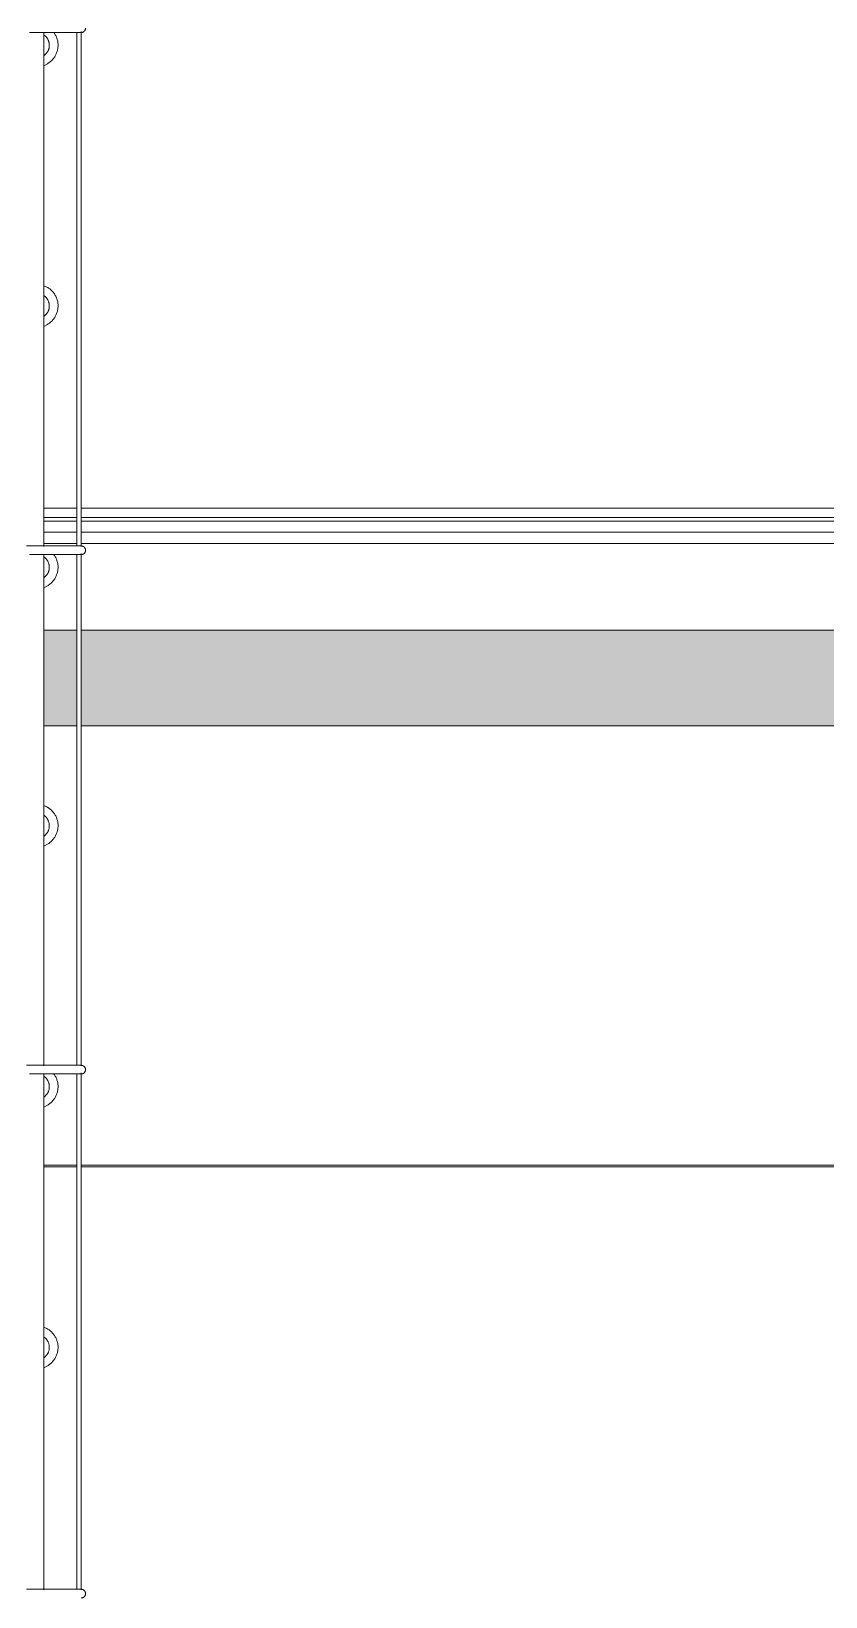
# Model space of a CAD drawing. Header units: metres. Extents: x -3 to 137, y -7 to 15.
# Drawn here: x 47.526 to 48.439, y 8.525 to 10.323 of the extents above; entities that cross this region are included whole.
import ezdxf

# ---------------------------------------------------------------- set-up
doc = ezdxf.new("R2010")
doc.units = ezdxf.units.M
for name, color, linetype, lineweight in [('A-GENM', 7, 'Continuous', 9), ('A-ROOF', 7, 'Continuous', 9), ('A-ROOF-OTLN', 7, 'Continuous', 9), ('A-ROOF-PATT', 7, 'Continuous', 9), ('A-WALL', 7, 'Continuous', 9)]:
    doc.layers.add(name, color=color, linetype=linetype, lineweight=lineweight)

# ---------------------------------------------------------------- blocks, each defined once
blk = doc.blocks.new('M_Escalera acceso cubierta - M_Escalera acceso cubierta-2778226-Elevation 3 - a')
at = {"layer": 'A-GENM', "color": 8, "true_color": 0x808080}
for p, q in [((6.372, 10.3222), (6.372, 9.7318)), ((6.372, 10.3219), (6.41, 10.3219)), ((6.41, 10.322), (6.41, 9.732)), ((6.415, 10.3231), (6.415, 9.7316)), ((6.372, 10.2837), (6.3762, 10.2861)), ((6.372, 9.9843), (6.3762, 9.9867)), ((6.41, 9.7323), (6.372, 9.7323)), ((6.372, 9.7226), (6.372, 9.1353)), ((6.372, 9.7223), (6.41, 9.7223)), ((6.41, 9.7224), (6.41, 9.1355)), ((6.415, 9.7235), (6.415, 9.1351)), ((6.372, 9.6841), (6.3762, 9.6865)), ((6.372, 9.3873), (6.3762, 9.3897)), ((6.41, 9.1358), (6.372, 9.1358)), ((6.372, 9.1261), (6.372, 8.5335)), ((6.372, 9.1258), (6.41, 9.1258)), ((6.41, 9.1259), (6.41, 8.5338)), ((6.415, 9.127), (6.415, 8.5334)), ((6.372, 9.0876), (6.3762, 9.09)), ((6.372, 8.7882), (6.3762, 8.7906)), ((6.41, 8.534), (6.372, 8.534))]:
    blk.add_line(p, q, dxfattribs=at)
at = {"layer": 'A-GENM', "color": 8, "true_color": 0x808080, "flags": 128}
for points in [[(6.3556, 10.3219), (6.3628, 10.3219), (6.3695, 10.3219), (6.3759, 10.3219), (6.3818, 10.3219), (6.3872, 10.3219), (6.3922, 10.3219), (6.3966, 10.3219), (6.4007, 10.3219), (6.4042, 10.3219), (6.4072, 10.3219), (6.4098, 10.3219), (6.4118, 10.3219), (6.4134, 10.3219), (6.4144, 10.3219), (6.4149, 10.3219), (6.415, 10.3219)], [(6.3762, 10.2861), (6.377, 10.2866), (6.3778, 10.2871), (6.3786, 10.2877), (6.3794, 10.2883), (6.3801, 10.2889), (6.3809, 10.2896), (6.3816, 10.2903), (6.3822, 10.291), (6.3829, 10.2918), (6.3835, 10.2925), (6.384, 10.2933), (6.3846, 10.2941), (6.3851, 10.295), (6.3856, 10.2958), (6.386, 10.2967), (6.3864, 10.2976), (6.3868, 10.2985), (6.3871, 10.2994), (6.3874, 10.3004), (6.3877, 10.3013), (6.3879, 10.3023), (6.3881, 10.3033), (6.3882, 10.3042), (6.3883, 10.3052), (6.3884, 10.3062), (6.3884, 10.3072), (6.3884, 10.3081), (6.3884, 10.3091), (6.3883, 10.3101), (6.3881, 10.3111), (6.388, 10.312), (6.3878, 10.313), (6.3875, 10.314), (6.3872, 10.3149), (6.3869, 10.3158), (6.3866, 10.3167), (6.3862, 10.3176), (6.3857, 10.3185), (6.3853, 10.3194), (6.3848, 10.3202), (6.3842, 10.3211), (6.3837, 10.3219)], [(6.3721, 10.3193), (6.3726, 10.319), (6.373, 10.3186), (6.3735, 10.3183), (6.3739, 10.3179), (6.3743, 10.3175), (6.3747, 10.317), (6.3751, 10.3166), (6.3755, 10.3162), (6.3758, 10.3157), (6.3761, 10.3152), (6.3764, 10.3147), (6.3767, 10.3142), (6.377, 10.3137), (6.3772, 10.3131), (6.3774, 10.3126), (6.3776, 10.3121), (6.3778, 10.3115), (6.378, 10.3109), (6.3781, 10.3104), (6.3782, 10.3098), (6.3783, 10.3092), (6.3784, 10.3087), (6.3784, 10.3081), (6.3784, 10.3075), (6.3784, 10.3069), (6.3784, 10.3063), (6.3783, 10.3058), (6.3783, 10.3052), (6.3782, 10.3046), (6.3781, 10.304), (6.3779, 10.3035), (6.3777, 10.3029), (6.3776, 10.3024), (6.3773, 10.3018), (6.3771, 10.3013), (6.3769, 10.3008), (6.3766, 10.3002), (6.3763, 10.2997), (6.376, 10.2993), (6.3756, 10.2988), (6.3753, 10.2983), (6.3749, 10.2979), (6.3745, 10.2974), (6.3741, 10.297), (6.3737, 10.2966), (6.3733, 10.2962), (6.3728, 10.2959), (6.3724, 10.2955), (6.3719, 10.2952)], [(6.3721, 10.0199), (6.3726, 10.0196), (6.373, 10.0193), (6.3735, 10.0189), (6.3739, 10.0185), (6.3743, 10.0181), (6.3747, 10.0177), (6.3751, 10.0172), (6.3755, 10.0168), (6.3758, 10.0163), (6.3761, 10.0158), (6.3764, 10.0153), (6.3767, 10.0148), (6.377, 10.0143), (6.3772, 10.0138), (6.3774, 10.0132), (6.3776, 10.0127), (6.3778, 10.0121), (6.378, 10.0116), (6.3781, 10.011), (6.3782, 10.0104), (6.3783, 10.0098), (6.3784, 10.0093), (6.3784, 10.0087), (6.3784, 10.0081), (6.3784, 10.0075), (6.3784, 10.0069), (6.3783, 10.0064), (6.3783, 10.0058), (6.3782, 10.0052), (6.3781, 10.0046), (6.3779, 10.0041), (6.3777, 10.0035), (6.3776, 10.003), (6.3773, 10.0024), (6.3771, 10.0019), (6.3769, 10.0014), (6.3766, 10.0008), (6.3763, 10.0003), (6.376, 9.9999), (6.3756, 9.9994), (6.3753, 9.9989), (6.3749, 9.9985), (6.3745, 9.998), (6.3741, 9.9976), (6.3737, 9.9972), (6.3733, 9.9968), (6.3728, 9.9965), (6.3724, 9.9961), (6.3719, 9.9958)], [(6.3762, 9.9867), (6.377, 9.9872), (6.3778, 9.9877), (6.3786, 9.9883), (6.3794, 9.9889), (6.3801, 9.9895), (6.3809, 9.9902), (6.3816, 9.9909), (6.3822, 9.9916), (6.3829, 9.9924), (6.3835, 9.9931), (6.384, 9.9939), (6.3846, 9.9948), (6.3851, 9.9956), (6.3856, 9.9964), (6.386, 9.9973), (6.3864, 9.9982), (6.3868, 9.9991), (6.3871, 10.0001), (6.3874, 10.001), (6.3877, 10.0019), (6.3879, 10.0029), (6.3881, 10.0039), (6.3882, 10.0048), (6.3883, 10.0058), (6.3884, 10.0068), (6.3884, 10.0078), (6.3884, 10.0087), (6.3884, 10.0097), (6.3883, 10.0107), (6.3881, 10.0117), (6.388, 10.0126), (6.3878, 10.0136), (6.3875, 10.0146), (6.3872, 10.0155), (6.3869, 10.0164), (6.3866, 10.0173), (6.3862, 10.0182), (6.3857, 10.0191), (6.3853, 10.02), (6.3848, 10.0208), (6.3842, 10.0217), (6.3837, 10.0225), (6.3831, 10.0232), (6.3825, 10.024), (6.3818, 10.0247), (6.3811, 10.0254), (6.3804, 10.0261), (6.3797, 10.0267), (6.3789, 10.0274), (6.3781, 10.0279), (6.3773, 10.0285), (6.3765, 10.029), (6.3756, 10.0295), (6.3747, 10.03), (6.3738, 10.0304), (6.3729, 10.0308), (6.372, 10.0311)], [(6.415, 9.7323), (6.4148, 9.7323), (6.414, 9.7323), (6.4127, 9.7323), (6.411, 9.7323), (6.4087, 9.7323), (6.4059, 9.7323), (6.4026, 9.7323), (6.3989, 9.7323), (6.3946, 9.7323), (6.3899, 9.7323), (6.3847, 9.7323), (6.3791, 9.7323), (6.373, 9.7323), (6.3665, 9.7323), (6.3595, 9.7323), (6.3521, 9.7323)], [(6.3556, 9.7223), (6.3628, 9.7223), (6.3695, 9.7223), (6.3759, 9.7223), (6.3818, 9.7223), (6.3872, 9.7223), (6.3922, 9.7223), (6.3966, 9.7223), (6.4007, 9.7223), (6.4042, 9.7223), (6.4072, 9.7223), (6.4098, 9.7223), (6.4118, 9.7223), (6.4134, 9.7223), (6.4144, 9.7223), (6.4149, 9.7223), (6.415, 9.7223)], [(6.3721, 9.7197), (6.3726, 9.7194), (6.373, 9.719), (6.3735, 9.7187), (6.3739, 9.7183), (6.3743, 9.7179), (6.3747, 9.7174), (6.3751, 9.717), (6.3755, 9.7165), (6.3758, 9.7161), (6.3761, 9.7156), (6.3764, 9.7151), (6.3767, 9.7146), (6.377, 9.7141), (6.3772, 9.7135), (6.3774, 9.713), (6.3776, 9.7125), (6.3778, 9.7119), (6.378, 9.7113), (6.3781, 9.7108), (6.3782, 9.7102), (6.3783, 9.7096), (6.3784, 9.709), (6.3784, 9.7085), (6.3784, 9.7079), (6.3784, 9.7073), (6.3784, 9.7067), (6.3783, 9.7061), (6.3783, 9.7056), (6.3782, 9.705), (6.3781, 9.7044), (6.3779, 9.7039), (6.3777, 9.7033), (6.3776, 9.7028), (6.3773, 9.7022), (6.3771, 9.7017), (6.3769, 9.7012), (6.3766, 9.7006), (6.3763, 9.7001), (6.376, 9.6996), (6.3756, 9.6992), (6.3753, 9.6987), (6.3749, 9.6983), (6.3745, 9.6978), (6.3741, 9.6974), (6.3737, 9.697), (6.3733, 9.6966), (6.3728, 9.6963), (6.3724, 9.6959), (6.3719, 9.6956)], [(6.3762, 9.6865), (6.377, 9.687), (6.3778, 9.6875), (6.3786, 9.6881), (6.3794, 9.6887), (6.3801, 9.6893), (6.3809, 9.69), (6.3816, 9.6907), (6.3822, 9.6914), (6.3829, 9.6922), (6.3835, 9.6929), (6.384, 9.6937), (6.3846, 9.6945), (6.3851, 9.6954), (6.3856, 9.6962), (6.386, 9.6971), (6.3864, 9.698), (6.3868, 9.6989), (6.3871, 9.6998), (6.3874, 9.7008), (6.3877, 9.7017), (6.3879, 9.7027), (6.3881, 9.7036), (6.3882, 9.7046), (6.3883, 9.7056), (6.3884, 9.7066), (6.3884, 9.7076), (6.3884, 9.7085), (6.3884, 9.7095), (6.3883, 9.7105), (6.3881, 9.7115), (6.388, 9.7124), (6.3878, 9.7134), (6.3875, 9.7143), (6.3872, 9.7153), (6.3869, 9.7162), (6.3866, 9.7171), (6.3862, 9.718), (6.3857, 9.7189), (6.3853, 9.7198), (6.3848, 9.7206), (6.3842, 9.7214), (6.3837, 9.7222)], [(6.3721, 9.4229), (6.3726, 9.4226), (6.373, 9.4223), (6.3735, 9.4219), (6.3739, 9.4215), (6.3743, 9.4211), (6.3747, 9.4207), (6.3751, 9.4202), (6.3755, 9.4198), (6.3758, 9.4193), (6.3761, 9.4188), (6.3764, 9.4183), (6.3767, 9.4178), (6.377, 9.4173), (6.3772, 9.4167), (6.3774, 9.4162), (6.3776, 9.4157), (6.3778, 9.4151), (6.378, 9.4146), (6.3781, 9.414), (6.3782, 9.4134), (6.3783, 9.4128), (6.3784, 9.4123), (6.3784, 9.4117), (6.3784, 9.4111), (6.3784, 9.4105), (6.3784, 9.4099), (6.3783, 9.4094), (6.3783, 9.4088), (6.3782, 9.4082), (6.3781, 9.4076), (6.3779, 9.4071), (6.3777, 9.4065), (6.3776, 9.406), (6.3773, 9.4054), (6.3771, 9.4049), (6.3769, 9.4044), (6.3766, 9.4038), (6.3763, 9.4033), (6.376, 9.4029), (6.3756, 9.4024), (6.3753, 9.4019), (6.3749, 9.4015), (6.3745, 9.401), (6.3741, 9.4006), (6.3737, 9.4002), (6.3733, 9.3998), (6.3728, 9.3995), (6.3724, 9.3991), (6.3719, 9.3988)], [(6.3762, 9.3897), (6.377, 9.3902), (6.3778, 9.3907), (6.3786, 9.3913), (6.3794, 9.3919), (6.3801, 9.3925), (6.3809, 9.3932), (6.3816, 9.3939), (6.3822, 9.3946), (6.3829, 9.3954), (6.3835, 9.3961), (6.384, 9.3969), (6.3846, 9.3978), (6.3851, 9.3986), (6.3856, 9.3994), (6.386, 9.4003), (6.3864, 9.4012), (6.3868, 9.4021), (6.3871, 9.4031), (6.3874, 9.404), (6.3877, 9.4049), (6.3879, 9.4059), (6.3881, 9.4069), (6.3882, 9.4078), (6.3883, 9.4088), (6.3884, 9.4098), (6.3884, 9.4108), (6.3884, 9.4117), (6.3884, 9.4127), (6.3883, 9.4137), (6.3881, 9.4147), (6.388, 9.4156), (6.3878, 9.4166), (6.3875, 9.4176), (6.3872, 9.4185), (6.3869, 9.4194), (6.3866, 9.4203), (6.3862, 9.4212), (6.3857, 9.4221), (6.3853, 9.423), (6.3848, 9.4238), (6.3842, 9.4247), (6.3837, 9.4255), (6.3831, 9.4262), (6.3825, 9.427), (6.3818, 9.4277), (6.3811, 9.4284), (6.3804, 9.4291), (6.3797, 9.4297), (6.3789, 9.4304), (6.3781, 9.4309), (6.3773, 9.4315), (6.3765, 9.432), (6.3756, 9.4325), (6.3747, 9.433), (6.3738, 9.4334), (6.3729, 9.4338), (6.372, 9.4341)], [(6.415, 9.1358), (6.4148, 9.1358), (6.414, 9.1358), (6.4127, 9.1358), (6.411, 9.1358), (6.4087, 9.1358), (6.4059, 9.1358), (6.4026, 9.1358), (6.3989, 9.1358), (6.3946, 9.1358), (6.3899, 9.1358), (6.3847, 9.1358), (6.3791, 9.1358), (6.373, 9.1358), (6.3665, 9.1358), (6.3595, 9.1358), (6.3521, 9.1358)], [(6.3556, 9.1258), (6.3628, 9.1258), (6.3695, 9.1258), (6.3759, 9.1258), (6.3818, 9.1258), (6.3872, 9.1258), (6.3922, 9.1258), (6.3966, 9.1258), (6.4007, 9.1258), (6.4042, 9.1258), (6.4072, 9.1258), (6.4098, 9.1258), (6.4118, 9.1258), (6.4134, 9.1258), (6.4144, 9.1258), (6.4149, 9.1258), (6.415, 9.1258)], [(6.3721, 9.1232), (6.3726, 9.1229), (6.373, 9.1225), (6.3735, 9.1222), (6.3739, 9.1218), (6.3743, 9.1214), (6.3747, 9.1209), (6.3751, 9.1205), (6.3755, 9.12), (6.3758, 9.1196), (6.3761, 9.1191), (6.3764, 9.1186), (6.3767, 9.1181), (6.377, 9.1176), (6.3772, 9.117), (6.3774, 9.1165), (6.3776, 9.1159), (6.3778, 9.1154), (6.378, 9.1148), (6.3781, 9.1143), (6.3782, 9.1137), (6.3783, 9.1131), (6.3784, 9.1125), (6.3784, 9.112), (6.3784, 9.1114), (6.3784, 9.1108), (6.3784, 9.1102), (6.3783, 9.1096), (6.3783, 9.1091), (6.3782, 9.1085), (6.3781, 9.1079), (6.3779, 9.1073), (6.3777, 9.1068), (6.3776, 9.1062), (6.3773, 9.1057), (6.3771, 9.1052), (6.3769, 9.1046), (6.3766, 9.1041), (6.3763, 9.1036), (6.376, 9.1031), (6.3756, 9.1027), (6.3753, 9.1022), (6.3749, 9.1017), (6.3745, 9.1013), (6.3741, 9.1009), (6.3737, 9.1005), (6.3733, 9.1001), (6.3728, 9.0997), (6.3724, 9.0994), (6.3719, 9.0991)], [(6.3762, 9.09), (6.377, 9.0905), (6.3778, 9.091), (6.3786, 9.0916), (6.3794, 9.0922), (6.3801, 9.0928), (6.3809, 9.0935), (6.3816, 9.0942), (6.3822, 9.0949), (6.3829, 9.0956), (6.3835, 9.0964), (6.384, 9.0972), (6.3846, 9.098), (6.3851, 9.0989), (6.3856, 9.0997), (6.386, 9.1006), (6.3864, 9.1015), (6.3868, 9.1024), (6.3871, 9.1033), (6.3874, 9.1043), (6.3877, 9.1052), (6.3879, 9.1062), (6.3881, 9.1071), (6.3882, 9.1081), (6.3883, 9.1091), (6.3884, 9.1101), (6.3884, 9.111), (6.3884, 9.112), (6.3884, 9.113), (6.3883, 9.114), (6.3881, 9.115), (6.388, 9.1159), (6.3878, 9.1169), (6.3875, 9.1178), (6.3872, 9.1188), (6.3869, 9.1197), (6.3866, 9.1206), (6.3862, 9.1215), (6.3857, 9.1224), (6.3853, 9.1233), (6.3848, 9.1241), (6.3842, 9.1249), (6.3837, 9.1257)], [(6.3762, 8.7906), (6.377, 8.7911), (6.3778, 8.7916), (6.3786, 8.7922), (6.3794, 8.7928), (6.3801, 8.7934), (6.3809, 8.7941), (6.3816, 8.7948), (6.3822, 8.7955), (6.3829, 8.7962), (6.3835, 8.797), (6.384, 8.7978), (6.3846, 8.7986), (6.3851, 8.7995), (6.3856, 8.8003), (6.386, 8.8012), (6.3864, 8.8021), (6.3868, 8.803), (6.3871, 8.8039), (6.3874, 8.8049), (6.3877, 8.8058), (6.3879, 8.8068), (6.3881, 8.8077), (6.3882, 8.8087), (6.3883, 8.8097), (6.3884, 8.8107), (6.3884, 8.8116), (6.3884, 8.8126), (6.3884, 8.8136), (6.3883, 8.8146), (6.3881, 8.8156), (6.388, 8.8165), (6.3878, 8.8175), (6.3875, 8.8184), (6.3872, 8.8194), (6.3869, 8.8203), (6.3866, 8.8212), (6.3862, 8.8221), (6.3857, 8.823), (6.3853, 8.8239), (6.3848, 8.8247), (6.3842, 8.8255), (6.3837, 8.8263), (6.3831, 8.8271), (6.3825, 8.8279), (6.3818, 8.8286), (6.3811, 8.8293), (6.3804, 8.83), (6.3797, 8.8306), (6.3789, 8.8312), (6.3781, 8.8318), (6.3773, 8.8324), (6.3765, 8.8329), (6.3756, 8.8334), (6.3747, 8.8338), (6.3738, 8.8343), (6.3729, 8.8346), (6.372, 8.835)], [(6.3721, 8.8238), (6.3726, 8.8235), (6.373, 8.8231), (6.3735, 8.8228), (6.3739, 8.8224), (6.3743, 8.822), (6.3747, 8.8215), (6.3751, 8.8211), (6.3755, 8.8206), (6.3758, 8.8202), (6.3761, 8.8197), (6.3764, 8.8192), (6.3767, 8.8187), (6.377, 8.8182), (6.3772, 8.8176), (6.3774, 8.8171), (6.3776, 8.8165), (6.3778, 8.816), (6.378, 8.8154), (6.3781, 8.8149), (6.3782, 8.8143), (6.3783, 8.8137), (6.3784, 8.8131), (6.3784, 8.8126), (6.3784, 8.812), (6.3784, 8.8114), (6.3784, 8.8108), (6.3783, 8.8102), (6.3783, 8.8097), (6.3782, 8.8091), (6.3781, 8.8085), (6.3779, 8.8079), (6.3777, 8.8074), (6.3776, 8.8068), (6.3773, 8.8063), (6.3771, 8.8058), (6.3769, 8.8052), (6.3766, 8.8047), (6.3763, 8.8042), (6.376, 8.8037), (6.3756, 8.8033), (6.3753, 8.8028), (6.3749, 8.8023), (6.3745, 8.8019), (6.3741, 8.8015), (6.3737, 8.8011), (6.3733, 8.8007), (6.3728, 8.8003), (6.3724, 8.8), (6.3719, 8.7997)], [(6.415, 8.534), (6.4148, 8.534), (6.414, 8.534), (6.4127, 8.534), (6.411, 8.534), (6.4087, 8.534), (6.4059, 8.534), (6.4026, 8.534), (6.3989, 8.534), (6.3946, 8.534), (6.3899, 8.534), (6.3847, 8.534), (6.3791, 8.534), (6.373, 8.534), (6.3665, 8.534), (6.3595, 8.534), (6.3521, 8.534)]]:
    blk.add_lwpolyline(points, dxfattribs=at)
at = {"layer": 'A-GENM', "color": 8, "true_color": 0x808080}
for points, knots in [([(6.415, 10.3219), (6.4151, 10.3219), (6.4153, 10.3219), (6.4157, 10.3219), (6.416, 10.322), (6.4163, 10.3221), (6.4166, 10.3221), (6.4169, 10.3223), (6.4172, 10.3224), (6.4175, 10.3226), (6.4178, 10.3227), (6.4181, 10.323), (6.4185, 10.3233), (6.4188, 10.3236), (6.4191, 10.3239), (6.4194, 10.3244), (6.4196, 10.325), (6.4199, 10.3258), (6.42, 10.3264), (6.42, 10.3269)], [0.5, 0.5, 0.5, 0.5, 0.5208333, 0.5416667, 0.5625, 0.5833333, 0.6041667, 0.625, 0.6458333, 0.6666667, 0.6875, 0.7083333, 0.75, 0.7708333, 0.7916667, 0.8333333, 0.875, 0.9166667, 1, 1, 1, 1]), ([(6.42, 9.7273), (6.42, 9.7277), (6.4199, 9.7284), (6.4196, 9.7292), (6.4194, 9.7298), (6.4191, 9.7302), (6.4188, 9.7306), (6.4185, 9.7309), (6.4181, 9.7313), (6.4176, 9.7316), (6.4172, 9.7318), (6.4169, 9.7319), (6.4166, 9.732), (6.4163, 9.7321), (6.416, 9.7322), (6.4157, 9.7322), (6.4153, 9.7323), (6.4151, 9.7323), (6.415, 9.7323)], [0, 0, 0, 0, 0.0833333, 0.125, 0.1666667, 0.2083333, 0.2291667, 0.25, 0.2916667, 0.3333333, 0.3541667, 0.375, 0.3958333, 0.4166667, 0.4375, 0.4583333, 0.4791667, 0.5, 0.5, 0.5, 0.5]), ([(6.415, 9.7223), (6.4151, 9.7223), (6.4153, 9.7223), (6.4157, 9.7223), (6.416, 9.7224), (6.4163, 9.7224), (6.4166, 9.7225), (6.4169, 9.7227), (6.4172, 9.7228), (6.4175, 9.7229), (6.4178, 9.7231), (6.4181, 9.7234), (6.4185, 9.7237), (6.4188, 9.724), (6.4191, 9.7243), (6.4194, 9.7248), (6.4196, 9.7254), (6.4199, 9.7262), (6.42, 9.7268), (6.42, 9.7273)], [0.5, 0.5, 0.5, 0.5, 0.5208333, 0.5416667, 0.5625, 0.5833333, 0.6041667, 0.625, 0.6458333, 0.6666667, 0.6875, 0.7083333, 0.75, 0.7708333, 0.7916667, 0.8333333, 0.875, 0.9166667, 1, 1, 1, 1]), ([(6.42, 9.1308), (6.42, 9.1312), (6.4199, 9.1319), (6.4196, 9.1327), (6.4194, 9.1333), (6.4191, 9.1337), (6.4188, 9.1341), (6.4185, 9.1344), (6.4181, 9.1347), (6.4176, 9.135), (6.4172, 9.1353), (6.4169, 9.1354), (6.4166, 9.1355), (6.4163, 9.1356), (6.416, 9.1357), (6.4157, 9.1357), (6.4153, 9.1358), (6.4151, 9.1358), (6.415, 9.1358)], [0, 0, 0, 0, 0.0833333, 0.125, 0.1666667, 0.2083333, 0.2291667, 0.25, 0.2916667, 0.3333333, 0.3541667, 0.375, 0.3958333, 0.4166667, 0.4375, 0.4583333, 0.4791667, 0.5, 0.5, 0.5, 0.5]), ([(6.415, 9.1258), (6.4151, 9.1258), (6.4153, 9.1258), (6.4157, 9.1258), (6.416, 9.1259), (6.4163, 9.1259), (6.4166, 9.126), (6.4169, 9.1261), (6.4172, 9.1263), (6.4175, 9.1264), (6.4178, 9.1266), (6.4181, 9.1269), (6.4185, 9.1271), (6.4188, 9.1275), (6.4191, 9.1278), (6.4194, 9.1283), (6.4196, 9.1288), (6.4199, 9.1297), (6.42, 9.1303), (6.42, 9.1308)], [0.5, 0.5, 0.5, 0.5, 0.5208333, 0.5416667, 0.5625, 0.5833333, 0.6041667, 0.625, 0.6458333, 0.6666667, 0.6875, 0.7083333, 0.75, 0.7708333, 0.7916667, 0.8333333, 0.875, 0.9166667, 1, 1, 1, 1]), ([(6.42, 8.529), (6.42, 8.5295), (6.4199, 8.5301), (6.4196, 8.5309), (6.4194, 8.5315), (6.4191, 8.532), (6.4188, 8.5323), (6.4185, 8.5326), (6.4181, 8.533), (6.4176, 8.5333), (6.4172, 8.5335), (6.4169, 8.5336), (6.4166, 8.5338), (6.4163, 8.5338), (6.416, 8.5339), (6.4157, 8.534), (6.4153, 8.534), (6.4151, 8.534), (6.415, 8.534)], [0, 0, 0, 0, 0.0833333, 0.125, 0.1666667, 0.2083333, 0.2291667, 0.25, 0.2916667, 0.3333333, 0.3541667, 0.375, 0.3958333, 0.4166667, 0.4375, 0.4583333, 0.4791667, 0.5, 0.5, 0.5, 0.5]), ([(6.415, 8.524), (6.4151, 8.524), (6.4153, 8.524), (6.4157, 8.5241), (6.416, 8.5241), (6.4163, 8.5242), (6.4166, 8.5243), (6.4169, 8.5244), (6.4172, 8.5245), (6.4175, 8.5247), (6.4178, 8.5249), (6.4181, 8.5251), (6.4185, 8.5254), (6.4188, 8.5257), (6.4191, 8.5261), (6.4194, 8.5265), (6.4196, 8.5271), (6.4199, 8.5279), (6.42, 8.5286), (6.42, 8.529)], [0.5, 0.5, 0.5, 0.5, 0.5208333, 0.5416667, 0.5625, 0.5833333, 0.6041667, 0.625, 0.6458333, 0.6666667, 0.6875, 0.7083333, 0.75, 0.7708333, 0.7916667, 0.8333333, 0.875, 0.9166667, 1, 1, 1, 1])]:
    blk.add_open_spline(points, degree=3, knots=knots, dxfattribs=at)

msp = doc.modelspace()

# ---------------------------------------------------------------- hatches: boundary and pattern name
at = {"layer": 'A-ROOF-PATT', "true_color": 0x474958}
h = msp.add_hatch(color=251, dxfattribs=at)
h.paths.add_polyline_path([(46.6294, 9.5256), (46.9477, 9.5256), (46.9477, 9.6357), (46.6294, 9.6357), (46.6294, 9.6328)])
h.paths.add_polyline_path([(46.9527, 9.5256), (46.9907, 9.5256), (46.9897, 9.6357), (46.9527, 9.6357), (46.9527, 9.6328)])
h.paths.add_polyline_path([(49.1991, 9.5256), (50.2484, 9.5256), (50.2484, 9.6357), (47.5834, 9.6357), (47.5834, 9.5256), (48.0897, 9.5256)])
h.paths.add_polyline_path([(47.2163, 9.5256), (47.2156, 9.5585), (47.2128, 9.5559), (47.0746, 9.6357), (47.0233, 9.6357), (47.0233, 9.5256), (47.2156, 9.5256)])
h.paths.add_polyline_path([(47.5784, 9.5256), (47.5784, 9.6357), (47.5404, 9.6357), (47.5404, 9.5256)])
h.paths.add_polyline_path([(47.3149, 9.5256), (47.5078, 9.5256), (47.5078, 9.6357), (47.4565, 9.6357), (47.317, 9.5559), (47.3149, 9.5581)])
h.paths.add_polyline_path([(47.2163, 9.5654), (47.2163, 9.6357), (47.0946, 9.6357), (47.2156, 9.5658)])
h.paths.add_polyline_path([(47.3149, 9.5654), (47.4365, 9.6357), (47.3149, 9.6357), (47.3149, 9.6328)])

# ---------------------------------------------------------------- linework, layer by layer
at = {"layer": 'A-ROOF'}
for p, q in [((47.5404, 9.7756), (47.5784, 9.7756)), ((47.5834, 9.7756), (50.2484, 9.7756))]:
    msp.add_line(p, q, dxfattribs=at)
at = {"layer": 'A-ROOF-OTLN'}
for p, q in [((47.5784, 9.7606), (47.5404, 9.7606)), ((47.5784, 9.7479), (47.5404, 9.7479)), ((50.2484, 9.7606), (47.5834, 9.7606)), ((50.2484, 9.7479), (47.5834, 9.7479)), ((47.5784, 9.7352), (47.5404, 9.7352)), ((50.2484, 9.7352), (47.5834, 9.7352)), ((47.5784, 9.6357), (47.5404, 9.6357)), ((50.2484, 9.6357), (47.5834, 9.6357)), ((47.5784, 9.5256), (47.5404, 9.5256)), ((50.2484, 9.5256), (47.5834, 9.5256))]:
    msp.add_line(p, q, dxfattribs=at)
at = {"layer": 'A-WALL'}
for p, q in [((47.5784, 9.765), (47.5404, 9.765)), ((50.2117, 9.765), (47.5834, 9.765)), ((47.5404, 9.0212), (47.5784, 9.0212)), ((47.5784, 9.0192), (47.5404, 9.0192)), ((47.5834, 9.0212), (50.2484, 9.0212)), ((50.2484, 9.0192), (47.5834, 9.0192))]:
    msp.add_line(p, q, dxfattribs=at)

# ---------------------------------------------------------------- block references
at = {"layer": 'A-GENM', "color": 8, "true_color": 0x808080}
msp.add_blockref('M_Escalera acceso cubierta - M_Escalera acceso cubierta-2778226-Elevation 3 - a', (41.1684, 0), dxfattribs=at)

doc.saveas('drawing.dxf')
